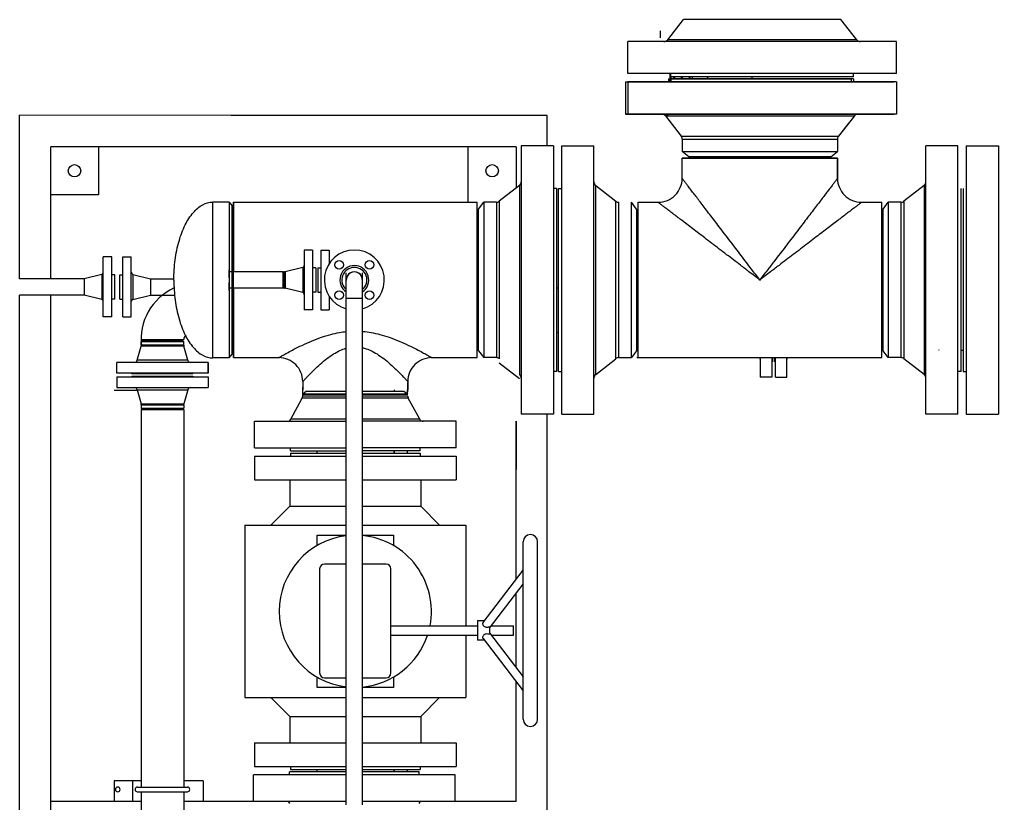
# Model space of a CAD drawing. Header units: millimetres. Extents: x 18255 to 228708, y -2217 to 146640.
# Drawn here: x 70905 to 72946, y 86269 to 87903 of the extents above; entities that cross this region are included whole.
import ezdxf

# ---------------------------------------------------------------- set-up
doc = ezdxf.new("R2010")
doc.units = ezdxf.units.MM
doc.layers.add('设备', color=8, linetype='Continuous')

msp = doc.modelspace()

# ---------------------------------------------------------------- linework, layer by layer
at = {"layer": '设备'}
for p, q in [((72256.4, 87861.2), (72289.3, 87903.2)), ((72256.4, 87861.2), (72289.3, 87903.2)), ((72617.5, 87903.2), (72289.3, 87903.2)), ((72650.4, 87861.2), (72617.5, 87903.2)), ((72650.4, 87861.2), (72617.5, 87903.2)), ((72241.3, 87865.4), (72241.3, 87879.4)), ((72650.4, 87861.2), (72256.4, 87861.2)), ((72650.4, 87861.2), (72256.4, 87861.2)), ((72173.4, 87790.4), (72173.4, 87857.4)), ((72733.4, 87857.4), (72173.4, 87857.4)), ((72733.4, 87857.4), (72173.4, 87857.4)), ((72173.4, 87790.4), (72173.4, 87857.4)), ((72733.4, 87790.4), (72733.4, 87857.4)), ((72733.4, 87790.4), (72733.4, 87857.4)), ((72733.4, 87790.4), (72173.4, 87790.4)), ((72733.4, 87790.4), (72173.4, 87790.4)), ((72258, 87779.5), (72258, 87773.1)), ((72258, 87779.5), (72639, 87779.5)), ((72261.8, 87773.1), (72261.8, 87790.4)), ((72262.9, 87784), (72262.9, 87790.4)), ((72262.9, 87784), (72262.9, 87790.4)), ((72643.9, 87784), (72262.9, 87784)), ((72643.9, 87784), (72262.9, 87784)), ((72643.9, 87779.5), (72262.9, 87779.5)), ((72262.9, 87779.5), (72262.9, 87773.1)), ((72263.8, 87779.5), (72263.8, 87784)), ((72268.3, 87784), (72268.3, 87779.5)), ((72270.3, 87784), (72270.3, 87779.5)), ((72284.3, 87784), (72284.3, 87779.5)), ((72287, 87779.5), (72287, 87784)), ((72301.7, 87779.5), (72301.7, 87784)), ((72303, 87779.5), (72303, 87784)), ((72307.9, 87779.5), (72307.9, 87784)), ((72308.3, 87779.5), (72308.3, 87784)), ((72338.7, 87784), (72339.9, 87779.5)), ((72432.6, 87784), (72431.4, 87779.5)), ((72639, 87779.5), (72639, 87773.1)), ((72643.9, 87784), (72643.9, 87790.4)), ((72643.9, 87784), (72643.9, 87790.4)), ((72643.9, 87779.5), (72643.9, 87773.1)), ((72168.5, 87773.1), (72168.5, 87706.1)), ((72168.5, 87773.1), (72728.5, 87773.1)), ((72733.4, 87773.1), (72173.4, 87773.1)), ((72173.4, 87773.1), (72173.4, 87706.1)), ((72733.4, 87773.1), (72733.4, 87706.1)), ((71346.1, 87702.9), (70905.4, 87703.7)), ((70905.4, 87362.6), (70905.4, 87703.7)), ((72005.4, 87702.9), (71346.1, 87702.9)), ((72005.4, 87702.9), (71346.1, 87702.9)), ((72005.4, 87640.1), (72005.4, 87702.9)), ((72168.5, 87706.1), (72728.5, 87706.1)), ((72728.5, 87706.1), (72168.5, 87706.1)), ((72168.5, 87706.1), (72728.5, 87706.1)), ((72733.4, 87706.1), (72173.4, 87706.1)), ((72733.4, 87706.1), (72173.4, 87706.1)), ((72251.5, 87702.3), (72645.5, 87702.3)), ((72251.5, 87702.3), (72284.4, 87660.3)), ((72251.5, 87702.3), (72284.4, 87660.3)), ((72251.5, 87702.3), (72645.5, 87702.3)), ((72251.5, 87702.3), (72645.5, 87702.3)), ((72251.5, 87702.3), (72284.4, 87660.3)), ((72645.5, 87702.3), (72612.6, 87660.3)), ((72645.5, 87702.3), (72612.6, 87660.3)), ((72634.2, 87687.9), (72612.6, 87660.3)), ((72284.4, 87660.3), (72612.6, 87660.3)), ((72284.4, 87660.3), (72612.6, 87660.3)), ((72284.4, 87660.3), (72612.6, 87660.3)), ((71340.8, 87637.9), (70970.4, 87637.9)), ((70970.4, 87537.1), (70970.4, 87637.9)), ((71070, 87637.9), (71070, 87537.9)), ((71940.4, 87637.9), (71340.8, 87637.9)), ((71940.4, 87637.9), (71340.8, 87637.9)), ((71840.4, 87522.1), (71840.4, 87637.9)), ((71940.4, 87637.9), (71940.4, 87551.6)), ((72018.2, 87640.1), (71951.2, 87640.1)), ((71951.2, 87640.1), (71951.2, 87080.1)), ((72018.2, 87640.1), (72018.2, 87080.1)), ((72035.5, 87640.1), (72102.5, 87640.1)), ((72035.5, 87080.1), (72035.5, 87640.1)), ((72102.5, 87080.1), (72102.5, 87640.1)), ((72286.5, 87654.1), (72286.5, 87627.8)), ((72286.5, 87654.1), (72610.4, 87654.1)), ((72286.5, 87654.1), (72610.4, 87654.1)), ((72286.5, 87654.1), (72286.5, 87627.8)), ((72286.5, 87654.1), (72286.5, 87627.8)), ((72286.5, 87654.1), (72610.4, 87654.1)), ((72610.4, 87654.1), (72610.4, 87627.8)), ((72610.4, 87654.1), (72610.4, 87627.8)), ((72610.4, 87654.1), (72610.4, 87627.8)), ((72861.5, 87640.1), (72794.5, 87640.1)), ((72794.5, 87080.1), (72794.5, 87640.1)), ((72861.5, 87080.1), (72861.5, 87640.1)), ((72878.8, 87640.1), (72945.8, 87640.1)), ((72878.8, 87640.1), (72878.8, 87080.1)), ((72945.8, 87640.1), (72945.8, 87080.1)), ((72286.5, 87627.8), (72610.4, 87627.8)), ((72300.5, 87617.1), (72286.5, 87627.8)), ((72300.5, 87617.1), (72286.5, 87627.8)), ((72286.5, 87627.8), (72610.4, 87627.8)), ((72286.5, 87627.8), (72610.4, 87627.8)), ((72596.4, 87617.1), (72300.5, 87617.1)), ((72596.4, 87617.1), (72300.5, 87617.1)), ((72301.5, 87617.1), (72301.5, 87614.1)), ((72469.8, 87617.1), (72469.8, 87614.1)), ((72596.4, 87617.1), (72610.4, 87627.8)), ((72596.4, 87617.1), (72610.4, 87627.8)), ((72286.5, 87614.1), (72610.4, 87614.1)), ((72610.4, 87614.1), (72286.5, 87614.1)), ((72286.5, 87572.1), (72286.5, 87614.1)), ((72610.4, 87614.1), (72610.4, 87572.1)), ((72610.4, 87572.1), (72610.4, 87614.1)), ((71947.4, 87557.1), (71905.4, 87524.2)), ((71947.4, 87557.1), (71947.4, 87163.1)), ((72106.3, 87557.1), (72148.3, 87524.2)), ((72106.3, 87163.1), (72106.3, 87557.1)), ((72790.7, 87557.1), (72748.7, 87524.2)), ((72790.7, 87557.1), (72790.7, 87163.1)), ((71070, 87537.9), (70970.4, 87537.9)), ((70970.4, 87362.6), (70970.4, 87537.1)), ((72024.6, 87550.6), (72018.2, 87550.6)), ((72024.6, 87550.6), (72024.6, 87169.6)), ((72029.1, 87550.6), (72035.5, 87550.6)), ((72029.1, 87169.6), (72029.1, 87550.6)), ((72867.9, 87169.6), (72867.9, 87550.6)), ((72872.4, 87550.6), (72872.4, 87169.6)), ((71342, 87522.6), (71308.2, 87522.6)), ((71308.2, 87197.6), (71308.2, 87522.6)), ((71342, 87522.6), (71348.2, 87514.6)), ((71342, 87522.6), (71342, 87197.6)), ((71348.2, 87205.6), (71348.2, 87514.6)), ((71351.2, 87522.1), (71838.4, 87522.1)), ((71351.2, 87522.1), (71351.2, 87377.1)), ((71351.2, 87198.2), (71351.2, 87522.1)), ((71838.4, 87522.1), (71859.2, 87522.1)), ((71859.2, 87198.2), (71859.2, 87522.1)), ((71862.2, 87508.1), (71872.9, 87522.1)), ((71899.2, 87522.1), (71872.9, 87522.1)), ((71872.9, 87522.1), (71872.9, 87198.2)), ((71899.2, 87522.1), (71899.2, 87198.2)), ((71905.4, 87524.2), (71905.4, 87196)), ((72148.3, 87196), (72148.3, 87524.2)), ((72154.4, 87198.2), (72154.4, 87522.1)), ((72180.7, 87198.2), (72180.7, 87522.1)), ((72191.5, 87508.1), (72180.7, 87522.1)), ((72194.5, 87522.1), (72236.5, 87522.1)), ((72194.5, 87198.2), (72194.5, 87522.1)), ((72660.4, 87522.1), (72702.5, 87522.1)), ((72702.5, 87198.2), (72702.5, 87522.1)), ((72705.5, 87508.1), (72716.2, 87522.1)), ((72716.2, 87522.1), (72716.2, 87198.2)), ((72742.5, 87522.1), (72716.2, 87522.1)), ((72742.5, 87522.1), (72742.5, 87198.2)), ((72748.7, 87524.2), (72748.7, 87196)), ((71862.2, 87212.2), (71862.2, 87508.1)), ((72191.5, 87508.1), (72191.5, 87212.2)), ((72702.5, 87500), (72705.5, 87500)), ((72705.5, 87212.2), (72705.5, 87508.1)), ((72702.5, 87464.4), (72705.5, 87464.4)), ((72702.5, 87462.2), (72705.5, 87462.2)), ((72702.5, 87446.3), (72705.5, 87446.3)), ((72705.5, 87442.3), (72702.5, 87442.3)), ((72705.5, 87440.3), (72702.5, 87440.3)), ((71516.2, 87422.6), (71498.7, 87422.6)), ((71498.7, 87422.6), (71498.7, 87297.6)), ((71516.2, 87422.6), (71516.2, 87297.6)), ((71533.5, 87422.6), (71551, 87422.6)), ((71533.5, 87422.6), (71533.5, 87297.6)), ((71551, 87422.6), (71551, 87394.4)), ((71079.9, 87355.6), (71079.9, 87408.1)), ((71097.4, 87408.1), (71079.9, 87408.1)), ((71097.4, 87355.6), (71097.4, 87408.1)), ((71120.7, 87355.6), (71120.7, 87408.1)), ((71120.7, 87408.1), (71138.2, 87408.1)), ((71138.2, 87355.6), (71138.2, 87408.1)), ((71076.9, 87371.9), (71040.1, 87362.6)), ((71076.9, 87371.9), (71076.9, 87335.6)), ((71103.8, 87371.1), (71097.4, 87371.1)), ((71103.8, 87355.6), (71103.8, 87371.1)), ((71114.3, 87355.6), (71114.3, 87371.1)), ((71114.3, 87371.1), (71120.7, 87371.1)), ((71141.3, 87371.9), (71141.3, 87335.6)), ((71141.3, 87371.9), (71178, 87362.6)), ((71342.6, 87365.1), (71342.6, 87381.1)), ((71454.2, 87377.1), (71342.6, 87377.1)), ((71454.2, 87377.1), (71454.2, 87343.1)), ((71454.2, 87375), (71455.7, 87377)), ((71457.9, 87377), (71455.7, 87377)), ((71455.7, 87377), (71455.7, 87343.3)), ((71457.9, 87377), (71458.9, 87377.1)), ((71457.9, 87377), (71457.9, 87343.3)), ((71495.7, 87386.3), (71458.9, 87377.1)), ((71458.9, 87377.1), (71458.9, 87343.1)), ((71495.7, 87386.3), (71495.7, 87333.9)), ((71522.6, 87385.6), (71516.2, 87385.6)), ((71522.6, 87385.6), (71522.6, 87334.6)), ((71527.1, 87385.6), (71533.5, 87385.6)), ((71527.1, 87385.6), (71527.1, 87334.6)), ((71586.3, 86266), (71586.3, 87375.1)), ((71620, 86266), (71620, 87375.1)), ((72191.5, 87381.5), (72194.5, 87381.5)), ((71040.1, 87362.6), (70905.4, 87362.6)), ((71040.1, 87362.6), (71040.1, 87328.7)), ((71079.9, 87283.1), (71079.9, 87355.6)), ((71097.4, 87283.1), (71097.4, 87355.6)), ((71103.8, 87320.1), (71103.8, 87357.1)), ((71114.3, 87320.1), (71114.3, 87357.1)), ((71120.7, 87283.1), (71120.7, 87355.6)), ((71138.2, 87283.1), (71138.2, 87355.6)), ((71178, 87362.6), (71226.9, 87362.6)), ((71178, 87362.6), (71178, 87328.7)), ((71342.6, 87339.1), (71342.6, 87355.1)), ((71076.9, 87335.6), (71076.9, 87319.4)), ((71141.3, 87335.6), (71141.3, 87319.4)), ((71454.2, 87343.1), (71342.6, 87343.1)), ((71351.2, 87343.1), (71351.2, 87198.2)), ((71454.2, 87345.3), (71455.7, 87343.3)), ((71457.9, 87343.3), (71455.7, 87343.3)), ((71457.9, 87343.3), (71458.9, 87343.1)), ((71495.7, 87333.9), (71458.9, 87343.1)), ((71522.6, 87334.6), (71516.2, 87334.6)), ((71527.1, 87334.6), (71533.5, 87334.6)), ((71859.2, 87341.8), (71862.2, 87341.8)), ((72024.6, 87344.3), (72029.1, 87343)), ((71040.1, 87328.7), (70905.4, 87328.7)), ((70905.4, 87131.4), (70905.4, 87328.7)), ((70970.4, 82385.6), (70970.4, 87328.7)), ((71076.9, 87319.4), (71040.1, 87328.7)), ((71103.8, 87320.1), (71097.4, 87320.1)), ((71114.3, 87320.1), (71120.7, 87320.1)), ((71141.3, 87319.4), (71178, 87328.7)), ((71178, 87328.7), (71227.5, 87328.7)), ((71551, 87325.8), (71551, 87297.6)), ((71586.3, 87322.1), (71620, 87322.1)), ((71516.2, 87297.6), (71498.7, 87297.6)), ((71533.5, 87297.6), (71551, 87297.6)), ((71097.4, 87283.1), (71079.9, 87283.1)), ((71120.7, 87283.1), (71138.2, 87283.1)), ((71859.2, 87252.9), (71862.2, 87252.9)), ((72024.6, 87250.3), (72029.1, 87251.6)), ((71158.7, 87241.2), (71158.7, 87236.3)), ((71158.7, 87236.3), (71247.6, 87236.3)), ((71162.4, 87234.3), (71158.7, 87231.5)), ((71247.6, 87231.5), (71158.7, 87231.5)), ((71158.7, 87224), (71158.7, 87231.5)), ((71162.4, 87234.3), (71243.9, 87234.3)), ((71243.9, 87234.3), (71247.6, 87231.5)), ((71247.6, 87224), (71247.6, 87231.5)), ((71150.4, 87192.7), (71158.5, 87222.4)), ((71158.7, 87224), (71158.5, 87222.4)), ((71247.8, 87222.4), (71158.5, 87222.4)), ((71247.6, 87224), (71158.7, 87224)), ((71247.6, 87224), (71247.8, 87222.4)), ((71256, 87192.7), (71247.8, 87222.4)), ((71862.2, 87212.2), (71872.9, 87198.2)), ((72191.5, 87212.2), (72180.7, 87198.2)), ((72191.5, 87213.2), (72194.5, 87213.2)), ((72716.2, 87198.2), (72705.5, 87212.2)), ((72821.8, 87214.3), (72820.9, 87213.2)), ((72872.4, 87213.2), (72867.9, 87213.2)), ((71108.2, 87165.9), (71108.2, 87188.3)), ((71298.2, 87188.3), (71108.2, 87188.3)), ((71108.2, 87165.9), (71108.2, 87188.3)), ((71256, 87192.7), (71150.4, 87192.7)), ((71298.2, 87165.9), (71298.2, 87188.3)), ((71298.2, 87188.3), (71298.2, 87165.9)), ((71342, 87197.6), (71308.2, 87197.6)), ((71342, 87197.6), (71348.2, 87205.6)), ((71351.2, 87198.2), (71445.6, 87198.2)), ((71764.7, 87198.2), (71859.2, 87198.2)), ((71899.2, 87198.2), (71872.9, 87198.2)), ((71947.4, 87153.9), (71905.4, 87186.8)), ((72106.3, 87163.1), (72148.3, 87196)), ((72154.4, 87198.2), (72180.7, 87198.2)), ((72192.3, 87198.2), (72702.5, 87198.2)), ((72194.5, 87198.2), (72702.5, 87198.2)), ((72449.4, 87198.2), (72449.4, 87157.3)), ((72473.3, 87198.2), (72473.3, 87157.3)), ((72474.9, 87189.3), (72473.3, 87189.3)), ((72474.9, 87198.2), (72474.9, 87189.3)), ((72479.4, 87189.3), (72479.4, 87198.2)), ((72479.4, 87189.3), (72481, 87189.3)), ((72481, 87157.3), (72481, 87198.2)), ((72504.9, 87157.3), (72504.9, 87198.2)), ((72742.5, 87198.2), (72716.2, 87198.2)), ((72790.7, 87163.1), (72748.7, 87196)), ((71298.2, 87165.9), (71108.2, 87165.9)), ((71298.2, 87165.9), (71108.2, 87165.9)), ((71139.7, 87164.3), (71139.7, 87165.9)), ((71139.7, 87164.3), (71139.7, 87165.9)), ((71266.7, 87164.3), (71266.7, 87165.9)), ((71266.7, 87164.3), (71266.7, 87165.9)), ((72024.6, 87169.6), (72018.2, 87169.6)), ((72029.1, 87169.6), (72035.5, 87169.6)), ((72867.9, 87169.6), (72861.5, 87169.6)), ((72872.4, 87169.6), (72878.8, 87169.6)), ((71108.2, 87158.2), (71298.2, 87158.2)), ((71108.2, 87158.2), (71108.2, 87135.8)), ((71266.7, 87164.3), (71139.7, 87164.3)), ((71266.7, 87164.3), (71139.7, 87164.3)), ((71139.7, 87159.8), (71266.7, 87159.8)), ((71139.7, 87159.8), (71139.7, 87158.2)), ((71266.7, 87159.8), (71266.7, 87158.2)), ((71298.2, 87158.2), (71298.2, 87135.8)), ((71495.6, 87148.2), (71495.6, 87131.1)), ((71714.7, 87148.2), (71714.7, 87131.1)), ((71714.7, 87126.9), (71714.7, 87146.1)), ((71714.7, 87126.9), (71714.7, 87146.1)), ((72473.3, 87157.3), (72449.4, 87157.3)), ((72481, 87157.3), (72504.9, 87157.3)), ((70905.4, 86964.8), (70905.4, 87131.4)), ((71102.8, 87130.6), (71150.4, 87130.6)), ((71108.2, 87135.8), (71298.2, 87135.8)), ((71150.4, 87131.4), (71256, 87131.4)), ((71150.4, 87131.4), (71158.5, 87101.7)), ((71256, 87131.4), (71247.8, 87101.7)), ((71495.6, 87117.7), (71495.6, 87136.9)), ((71495.6, 87117.7), (71495.6, 87136.9)), ((71503.7, 87128.1), (71495.6, 87121.9)), ((71503.7, 87128.1), (71495.6, 87121.9)), ((71503.7, 87128.1), (71586.3, 87128.1)), ((71503.7, 87128.1), (71586.3, 87128.1)), ((71620, 87128.1), (71706.7, 87128.1)), ((71620, 87128.1), (71706.7, 87128.1)), ((71686.9, 87128.1), (71686.9, 87131.1)), ((71686.9, 87128.1), (71686.9, 87131.1)), ((71706.7, 87128.1), (71714.7, 87121.9)), ((71706.7, 87128.1), (71714.7, 87121.9)), ((71713.9, 87122.6), (71713.9, 87131.1)), ((71713.9, 87122.6), (71713.9, 87131.1)), ((71470.9, 87069.8), (71494.7, 87113.9)), ((71470.9, 87069.8), (71494.7, 87113.9)), ((71586.3, 87113.9), (71494.7, 87113.9)), ((71586.3, 87113.9), (71494.7, 87113.9)), ((71586.3, 87121.9), (71495.6, 87121.9)), ((71495.6, 87121.9), (71586.3, 87121.9)), ((71586.3, 87121.9), (71495.6, 87121.9)), ((71495.6, 87121.9), (71586.3, 87121.9)), ((71586.3, 87117.7), (71495.6, 87117.7)), ((71586.3, 87117.7), (71495.6, 87117.7)), ((71714.7, 87121.9), (71620, 87121.9)), ((71620, 87121.9), (71714.7, 87121.9)), ((71714.7, 87121.9), (71620, 87121.9)), ((71620, 87121.9), (71714.7, 87121.9)), ((71714.7, 87117.7), (71620, 87117.7)), ((71714.7, 87117.7), (71620, 87117.7)), ((71715.7, 87113.9), (71620, 87113.9)), ((71715.7, 87113.9), (71620, 87113.9)), ((71739.4, 87069.8), (71715.7, 87113.9)), ((71739.4, 87069.8), (71715.7, 87113.9)), ((71158.5, 87101.7), (71247.8, 87101.7)), ((71158.7, 87100.1), (71158.5, 87101.7)), ((71158.7, 87100.1), (71247.6, 87100.1)), ((71158.7, 87100.1), (71158.7, 87092.6)), ((71162.4, 87089.8), (71158.7, 87092.6)), ((71158.7, 87092.6), (71247.6, 87092.6)), ((71158.7, 87089.8), (71247.6, 87089.8)), ((71158.7, 87089.8), (71158.7, 86677.4)), ((71243.9, 87089.8), (71247.6, 87092.6)), ((71247.6, 87100.1), (71247.8, 87101.7)), ((71247.6, 87100.1), (71247.6, 87092.6)), ((71247.6, 87089.8), (71247.6, 86677.4)), ((71395.2, 87065.6), (71586.3, 87065.6)), ((71395.2, 87010.1), (71395.2, 87065.6)), ((71395.2, 87065.6), (71586.3, 87065.6)), ((71395.2, 87010.1), (71395.2, 87065.6)), ((71586.3, 87069.8), (71470.9, 87069.8)), ((71586.3, 87069.8), (71470.9, 87069.8)), ((71739.4, 87069.8), (71620, 87069.8)), ((71739.4, 87069.8), (71620, 87069.8)), ((71815.2, 87065.6), (71620, 87065.6)), ((71815.2, 87065.6), (71620, 87065.6)), ((71815.2, 87010.1), (71815.2, 87065.6)), ((71815.2, 87010.1), (71815.2, 87065.6)), ((71940.4, 86735.5), (71940.4, 87065.6)), ((71940.4, 87065.6), (71940.4, 86964.8)), ((72018.2, 87080.1), (71951.2, 87080.1)), ((72005.4, 86640.9), (72005.4, 87080.1)), ((72035.5, 87080.1), (72102.5, 87080.1)), ((72861.5, 87080.1), (72794.5, 87080.1)), ((72878.8, 87080.1), (72945.8, 87080.1)), ((71395.2, 87010.1), (71586.3, 87010.1)), ((71395.2, 87010.1), (71586.3, 87010.1)), ((71470.2, 87003.7), (71470.2, 87010.1)), ((71470.2, 87003.7), (71470.2, 87010.1)), ((71470.2, 87003.7), (71586.3, 87003.7)), ((71470.2, 87003.7), (71586.3, 87003.7)), ((71525.2, 87003.7), (71525.2, 86999.2)), ((71525.2, 87003.7), (71525.2, 86999.2)), ((71815.2, 87010.1), (71620, 87010.1)), ((71815.2, 87010.1), (71620, 87010.1)), ((71740.2, 87003.7), (71620, 87003.7)), ((71740.2, 87003.7), (71620, 87003.7)), ((71685.2, 87003.7), (71685.2, 86999.2)), ((71685.2, 87003.7), (71685.2, 86999.2)), ((71686.9, 86999.2), (71686.9, 87003.7)), ((71686.9, 86999.2), (71686.9, 87003.7)), ((71713.9, 86999.2), (71713.9, 87003.7)), ((71713.9, 86999.2), (71713.9, 87003.7)), ((71740.2, 87003.7), (71740.2, 87010.1)), ((71740.2, 87003.7), (71740.2, 87010.1)), ((71395.2, 86992.8), (71586.3, 86992.8)), ((71395.2, 86992.8), (71395.2, 86943.7)), ((71395.2, 86992.8), (71586.3, 86992.8)), ((71470.2, 86999.2), (71586.3, 86999.2)), ((71470.2, 86999.2), (71470.2, 86992.8)), ((71470.2, 86999.2), (71586.3, 86999.2)), ((71470.2, 86999.2), (71470.2, 86992.8)), ((71620, 86999.2), (71740.2, 86999.2)), ((71620, 86999.2), (71740.2, 86999.2)), ((71620, 86992.8), (71815.2, 86992.8)), ((71620, 86992.8), (71815.2, 86992.8)), ((71740.2, 86999.2), (71740.2, 86992.8)), ((71740.2, 86999.2), (71740.2, 86992.8)), ((71815.2, 86992.8), (71815.2, 86943.7)), ((70905.4, 82385.6), (70905.4, 86964.8)), ((71395.2, 86943.7), (71586.3, 86943.7)), ((71468.7, 86943.7), (71468.7, 86888.2)), ((71620, 86943.7), (71815.2, 86943.7)), ((71741.7, 86943.7), (71741.7, 86888.2)), ((71468.7, 86888.2), (71429.4, 86849)), ((71468.7, 86888.2), (71586.3, 86888.2)), ((71620, 86888.2), (71741.7, 86888.2)), ((71741.7, 86888.2), (71780.9, 86849)), ((71374.9, 86849), (71586.3, 86849)), ((71374.9, 86849), (71374.9, 86489.4)), ((71620, 86849), (71835.4, 86849)), ((71835.4, 86849), (71835.4, 86639.2)), ((71525.9, 86827.8), (71586.3, 86827.8)), ((71525.9, 86806.6), (71525.9, 86827.8)), ((71620, 86827.8), (71684.5, 86827.8)), ((71684.5, 86827.8), (71684.5, 86806.6)), ((71955.2, 86444.2), (71955.2, 86814.2)), ((71985.2, 86444.2), (71985.2, 86814.2)), ((71586.3, 86767.8), (71540.9, 86767.8)), ((71669.5, 86767.8), (71620, 86767.8)), ((71530.9, 86757.8), (71530.9, 86540.6)), ((71679.5, 86540.6), (71679.5, 86757.8)), ((71871.8, 86645.8), (71955.2, 86754.9)), ((71885.2, 86634.3), (71955.2, 86725.9)), ((71940.4, 86551.9), (71940.4, 86706.5)), ((71158.7, 86677.4), (71158.7, 86302.8)), ((71247.6, 86677.4), (71247.6, 86302.8)), ((71679.5, 86639.2), (71860.2, 86639.2)), ((71874.4, 86649.2), (71860.2, 86649.2)), ((71860.2, 86649.2), (71860.2, 86609.2)), ((71885.2, 86636.9), (71885.2, 86621.5)), ((71888.9, 86639.2), (71935.2, 86639.2)), ((71935.2, 86619.2), (71935.2, 86639.2)), ((72005.4, 81896.6), (72005.4, 86640.9)), ((71679.5, 86619.2), (71860.2, 86619.2)), ((71835.4, 86619.2), (71835.4, 86489.4)), ((71885.2, 86624.1), (71955.2, 86532.5)), ((71888.9, 86619.2), (71935.2, 86619.2)), ((71874.4, 86609.2), (71860.2, 86609.2)), ((71871.8, 86612.6), (71955.2, 86503.5)), ((71525.9, 86510.6), (71525.9, 86531.9)), ((71540.9, 86530.6), (71586.3, 86530.6)), ((71620, 86530.6), (71669.5, 86530.6)), ((71684.5, 86531.9), (71684.5, 86510.6)), ((71940.4, 86272.8), (71940.4, 86522.9)), ((71586.3, 86510.6), (71525.9, 86510.6)), ((71684.5, 86510.6), (71620, 86510.6)), ((71374.9, 86489.4), (71586.3, 86489.4)), ((71429.4, 86489.4), (71468.7, 86450.2)), ((71620, 86489.4), (71835.4, 86489.4)), ((71780.9, 86489.4), (71741.7, 86450.2)), ((71468.7, 86450.2), (71586.3, 86450.2)), ((71468.7, 86450.2), (71468.7, 86394.7)), ((71620, 86450.2), (71741.7, 86450.2)), ((71741.7, 86450.2), (71741.7, 86394.7)), ((71395.2, 86394.7), (71586.3, 86394.7)), ((71395.2, 86394.7), (71395.2, 86345.6)), ((71620, 86394.7), (71815.2, 86394.7)), ((71815.2, 86394.7), (71815.2, 86345.6)), ((71395.2, 86345.6), (71586.3, 86345.6)), ((71586.3, 86334.7), (71468.2, 86334.7)), ((71468.2, 86328.3), (71468.2, 86334.7)), ((71470.2, 86345.6), (71470.2, 86339.2)), ((71470.2, 86339.2), (71586.3, 86339.2)), ((71525.2, 86339.2), (71525.2, 86334.7)), ((71620, 86345.6), (71815.2, 86345.6)), ((71620, 86339.2), (71740.2, 86339.2)), ((71738.2, 86334.7), (71620, 86334.7)), ((71685.2, 86339.2), (71685.2, 86334.7)), ((71686.9, 86334.7), (71686.9, 86339.2)), ((71713.9, 86334.7), (71713.9, 86339.2)), ((71738.2, 86328.3), (71738.2, 86334.7)), ((71740.2, 86345.6), (71740.2, 86339.2)), ((71158.7, 86315.8), (71102.8, 86315.8)), ((71102.8, 86315.8), (71102.8, 86272.8)), ((71141, 86315.8), (71141, 86272.8)), ((71288.2, 86315.8), (71247.6, 86315.8)), ((71288.2, 86315.8), (71288.2, 86272.8)), ((71586.3, 86328.3), (71393.2, 86328.3)), ((71393.2, 86272.8), (71393.2, 86328.3)), ((71813.2, 86328.3), (71620, 86328.3)), ((71813.2, 86272.8), (71813.2, 86328.3)), ((71151.2, 86302.8), (71255.2, 86302.8)), ((71151.2, 86292.8), (71255.2, 86292.8)), ((71158.7, 86292.8), (71158.7, 83610.3)), ((71247.6, 86292.8), (71247.6, 83610.3)), ((71158.7, 86272.8), (70970.4, 86272.8)), ((71323.9, 86272.8), (71247.6, 86272.8)), ((71586.3, 86272.8), (71323.9, 86272.8)), ((71940.4, 86272.8), (71620, 86272.8))]:
    msp.add_line(p, q, dxfattribs=at)
for centre, radius in [((71020, 87587.9), 13), ((71890.4, 87587.9), 13), ((71571.7, 87391.6), 9), ((71634.6, 87391.6), 9), ((71571.7, 87328.6), 9), ((71634.6, 87328.6), 9)]:
    msp.add_circle(centre, radius, dxfattribs=at)
for centre, radius, start, end in [((72248.6, 87867.4), 10, 270, 321.8845), ((72248.6, 87867.4), 10, 270, 321.8845), ((72658.3, 87867.4), 10, 218.1155, 270), ((72658.3, 87867.4), 10, 218.1155, 270), ((72243.6, 87696.1), 10, 38.1155, 90), ((72243.6, 87696.1), 10, 38.1155, 90), ((72248.6, 87696.1), 10, 38.1155, 90), ((72248.6, 87696.1), 10, 38.1155, 90), ((72653.3, 87696.1), 10, 90, 141.8845), ((72653.3, 87696.1), 10, 90, 141.8845), ((72276.5, 87654.1), 10, 0, 38.1155), ((72276.5, 87654.1), 10, 0, 38.1155), ((72276.5, 87654.1), 10, 0, 38.1155), ((72620.4, 87654.1), 10, 141.8845, 180), ((72620.4, 87654.1), 10, 141.8845, 180), ((72620.4, 87654.1), 10, 141.8845, 180), ((71941.2, 87565), 10, 308.1155, 0), ((72112.5, 87565), 10, 180, 231.8845), ((72236.5, 87572.1), 50, 269.9999, 0.0001), ((72660.4, 87572.1), 50, 179.9999, 270.0001), ((72784.5, 87565), 10, 308.1155, 0), ((71899.2, 87532.1), 10, 270, 308.1155), ((72154.4, 87532.1), 10, 231.8845, 270), ((72742.5, 87532.1), 10, 270, 308.1155), ((71603.2, 87360.1), 62.5, 285.6423, 254.3577), ((71075.9, 87375.8), 4, 284.1366, 0), ((71142.2, 87375.8), 4, 180, 255.8634), ((71494.7, 87390.2), 4, 284.1366, 0), ((71603.2, 87360.1), 30.1, 304.1152, 235.8812), ((71603.2, 87360.1), 26.2, 309.9938, 230.0141), ((71603.2, 87360.1), 17, 355.5364, 184.4668), ((71603.2, 87360.1), 16.9, 0, 180), ((71276.8, 87236.3), 118.1, 114.7564, 186.7504), ((71494.7, 87330), 4, 0, 75.8634), ((71075.9, 87315.5), 4, 0, 75.8634), ((71142.2, 87315.5), 4, 104.1366, 180), ((71255.5, 87236.3), 7.91, 118.8497, 180), ((71144.6, 87194.3), 6, 270, 344.6963), ((71261.8, 87194.3), 6, 195.3037, 270), ((71445.6, 87148.2), 50, 359.9999, 90.0001), ((71764.7, 87148.2), 50, 89.9999, 180.0001), ((71899.2, 87188.2), 10, 51.8845, 90), ((72154.4, 87188.2), 10, 90, 128.1155), ((72441.4, 87195.2), 8, 0, 21.6362), ((72512.9, 87195.2), 8, 158.3638, 180), ((72742.5, 87188.2), 10, 51.8845, 90), ((71941.2, 87155.2), 10, 0, 51.8845), ((72112.5, 87155.2), 10, 128.1155, 180), ((72784.5, 87155.2), 10, 0, 51.8845), ((71144.6, 87129.8), 6, 15.3037, 90), ((71261.8, 87129.8), 6, 90, 164.6963), ((71487.6, 87117.7), 8, 331.7231, 0), ((71487.6, 87117.7), 8, 331.7231, 0), ((71722.7, 87117.7), 8, 180, 208.2769), ((71722.7, 87117.7), 8, 180, 208.2769), ((71463.9, 87073.6), 8, 270, 331.7231), ((71463.9, 87073.6), 8, 270, 331.7231), ((71746.5, 87073.6), 8, 208.2769, 270), ((71746.5, 87073.6), 8, 208.2769, 270), ((71605.2, 86669.2), 158.6, 96.8588, 263.1412), ((71605.2, 86669.2), 158.6, 349.0825, 84.5896), ((71970.2, 86814.2), 15, 0, 180), ((71540.9, 86757.8), 10, 90, 180), ((71669.5, 86757.8), 10, 0, 90), ((71605.2, 86669.2), 158.6, 275.4104, 341.5848), ((71540.9, 86540.6), 10, 180, 270), ((71669.5, 86540.6), 10, 270, 0), ((71970.2, 86444.2), 15, 180, 0), ((71110, 86297.8), 5, 90, 270), ((71110, 86297.8), 5, 270, 90), ((71151.2, 86297.8), 5, 90, 270), ((71255.2, 86297.8), 5, 270, 90), ((71461.9, 86264.8), 8, 28.2769, 90), ((71744.5, 86264.8), 8, 90, 151.7231)]:
    msp.add_arc(centre, radius, start, end, dxfattribs=at)
for points, start_tangent, end_tangent in [([(72448.5, 87360.1), (72431.1, 87382.8), (72417.8, 87400.2), (72406.6, 87414.9), (72395.6, 87429.3), (72383.9, 87444.6), (72372, 87460.1), (72360.9, 87474.7), (72351.2, 87487.4), (72341.7, 87499.8), (72332.4, 87512), (72323.9, 87523.1), (72316.8, 87532.5), (72310, 87541.4), (72303.5, 87549.9), (72297.8, 87557.3), (72293.5, 87563), (72289.9, 87567.6), (72287.4, 87570.9), (72286.5, 87572.1)], (-0.607092, 0.794632), (-0.607143, 0.794592)), ([(72610.4, 87572.1), (72609.6, 87570.9), (72607, 87567.6), (72603.4, 87562.9), (72599, 87557.1), (72593.3, 87549.6), (72586.6, 87540.9), (72579.8, 87531.9), (72572.5, 87522.4), (72564.1, 87511.4), (72554.9, 87499.4), (72545.5, 87487.1), (72535.8, 87474.3), (72524.9, 87460.1), (72513.3, 87444.9), (72501.6, 87429.7), (72490.5, 87415.1), (72479, 87400.1), (72465.6, 87382.5), (72448.5, 87360.1)], (-0.607146, -0.79459), (-0.607095, -0.794629)), ([(71226.9, 87360.1), (71229.7, 87402.2), (71237.8, 87441.4), (71250.7, 87475), (71267.6, 87500.8), (71287.2, 87517.1), (71308.2, 87522.6)], (0, 1), (1, 0)), ([(72448.5, 87360.1), (72425.8, 87377.4), (72408.3, 87390.8), (72393.7, 87402), (72379.3, 87412.9), (72363.9, 87424.7), (72348.4, 87436.5), (72333.9, 87447.7), (72321.2, 87457.4), (72308.7, 87466.9), (72296.6, 87476.2), (72285.5, 87484.7), (72276.1, 87491.8), (72267.2, 87498.6), (72258.7, 87505.1), (72251.3, 87510.8), (72245.6, 87515.1), (72240.9, 87518.7), (72237.7, 87521.2), (72236.5, 87522.1)], (-0.794632, 0.607092), (-0.794578, 0.607162)), ([(72660.4, 87522.1), (72659.3, 87521.2), (72656, 87518.7), (72651.3, 87515.1), (72645.5, 87510.6), (72637.9, 87504.9), (72629.2, 87498.2), (72620.3, 87491.4), (72610.8, 87484.1), (72599.8, 87475.7), (72587.8, 87466.6), (72575.4, 87457.1), (72562.7, 87447.4), (72548.4, 87436.5), (72533.3, 87424.9), (72518, 87413.2), (72503.4, 87402.1), (72488.4, 87390.6), (72470.8, 87377.2), (72448.5, 87360.1)], (-0.794584, -0.607154), (-0.794629, -0.607095)), ([(71226.9, 87360.1), (71229.7, 87318), (71237.8, 87278.9), (71250.7, 87245.2), (71267.6, 87219.4), (71287.2, 87203.1), (71308.2, 87197.6)], (0, -1), (1, 0)), ([(71445.6, 87198.2), (71446.7, 87198.8), (71450.1, 87200.7), (71456, 87204), (71465, 87209), (71477.4, 87215.6), (71494.1, 87223.8), (71513.9, 87232.7), (71534.4, 87240.6), (71553.9, 87246.5), (71572.2, 87250.6), (71586.3, 87252.5)], (0.866837, 0.498591), (0.994797, 0.101878)), ([(71620, 87252.9), (71621.2, 87252.8), (71638.1, 87250.6), (71656.4, 87246.5), (71675.9, 87240.6), (71696.4, 87232.7), (71716.3, 87223.8), (71732.9, 87215.6), (71745.4, 87209), (71754.3, 87204), (71760.3, 87200.7), (71763.6, 87198.8), (71764.7, 87198.2)], (0.996746, -0.080605), (0.866844, -0.49858)), ([(71495.6, 87148.2), (71496.4, 87149), (71498.7, 87151.5), (71502.8, 87155.9), (71508.9, 87162.3), (71517.5, 87170.9), (71528.9, 87181.7), (71542.5, 87193.4), (71556.6, 87203.7), (71570, 87211.5), (71582.5, 87216.7), (71586.3, 87217.9)], (0.673904, 0.738819), (0.962483, 0.271344)), ([(71620.1, 87218.9), (71627.8, 87216.7), (71640.4, 87211.5), (71653.7, 87203.7), (71667.8, 87193.4), (71681.5, 87181.7), (71692.9, 87170.9), (71701.5, 87162.3), (71707.6, 87155.9), (71711.7, 87151.5), (71714, 87149), (71714.7, 87148.2)], (0.975833, -0.218518), (0.673915, -0.738809)), ([(71871, 86643.3), (71871.5, 86645.3), (71871.8, 86645.8)], (0, 1), (0.612314, 0.790615)), ([(71885.2, 86636.9), (71882.1, 86635.9), (71879, 86635.7), (71876.3, 86636.3), (71874.1, 86637.6), (71872.4, 86639.4), (71871.4, 86641.3), (71871, 86643.3)], (-0.90988, -0.414871), (0, 1)), ([(71871, 86615.1), (71871.5, 86617.4), (71872.9, 86619.7), (71875.1, 86621.5), (71878.1, 86622.6), (71881.6, 86622.6), (71885.2, 86621.5)], (0, 1), (0.90988, -0.414871)), ([(71871.8, 86612.6), (71871.3, 86613.3), (71871, 86615.1)], (-0.608847, 0.793287), (0, 1))]:
    msp.add_spline(points, degree=3, dxfattribs=dict(at, start_tangent=start_tangent, end_tangent=end_tangent))

doc.saveas('drawing.dxf')
